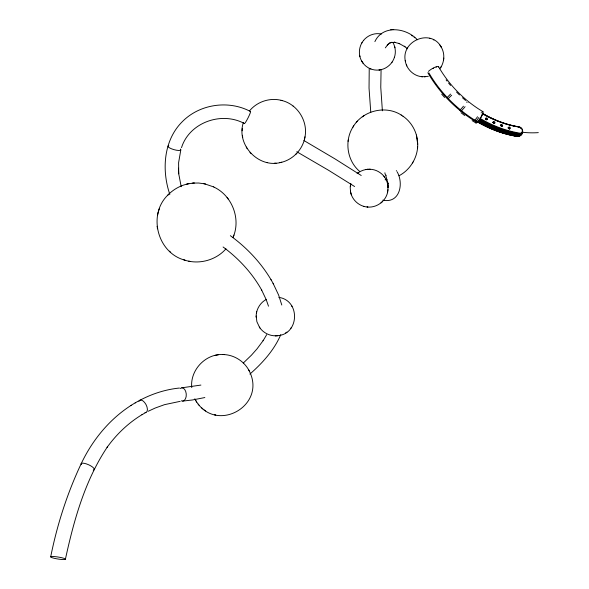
<?xml version="1.0" encoding="UTF-8"?>
<svg xmlns="http://www.w3.org/2000/svg" width="589" height="589" viewBox="0 0 589 589"><rect width="100%" height="100%" fill="white"/><g stroke="black" fill="none" stroke-linecap="round" stroke-linejoin="round"><path stroke-width="0.88" d="M250.45 111.49C228.525 99.791 199.391 104.039 182.045 121.945C163.425 140.624 161.614 170.493 169.823 194.377M178.438 168.167L178.725 173.807L178.607 162.674L180.801 149.937M417.675 143.223C418.352 156.446 410.761 169.595 399.04 175.743M509.213 129.271A1.001 0.788 46.6 0 0 509.713 128.836L509.735 128.395A1.001 0.788 46.6 0 0 509.647 128.144L509.433 127.842A1.001 0.788 46.6 0 0 508.366 127.526L508.116 127.703M369.229 68.648L369.038 88.114L370.776 112.3M256.163 316.403C256.105 309.497 260.095 302.753 266.184 299.499M280.659 162.476C258.321 168.469 235.924 144.526 243.375 122.549M394.446 57.28C392.554 63.354 387.312 68.272 381.083 69.657L380.766 87.297L382.386 110.813M242.145 130.802L242.189 129.897M242.219 129.44L242.263 128.52M439.821 68.803C444.511 62.67 445.188 53.717 441.198 47.061M350.845 183.415L350.227 187.435L350.536 191.734M443.731 58.767L443.782 58.068M387.68 191.97L388.07 187.133L387.319 182.737M417.498 148.546L417.653 146.683M387.945 190.431L388.018 189.687M352.98 127.003C344.241 140.808 346.995 160.547 359.452 171.215M350.271 186.691L350.389 185.682M348.254 140.02L348.084 141.353M304.815 137.723C308.452 121.827 297.806 104.363 281.91 100.52M443.546 60.107L443.694 59.091M387.996 186.993L387.93 182.914L388.092 183.982L385.773 175.537M363.671 40.295C358.782 46.052 357.943 54.887 361.86 61.381M168.204 194.753C147.611 213.984 157.079 252.386 184.202 259.963M256.465 313.039L256.723 311.787M65.408 559.211A7.451 1.001 9 0 0 54.63 556.598A7.451 1.001 9 0 0 54.114 558.269A7.451 1.001 9 0 0 65.408 559.211C73.89 520.227 84.941 480.396 107.397 446.926L107.095 447.346C116.578 434.174 128.549 422.703 142.523 414.384L141.993 414.7L145.969 412.447M279.812 162.674C292.519 160.355 302.967 149.54 304.999 136.817M304.52 139.114L304.712 138.201M157.558 215.221L158.007 213.115M50.691 556.855C57.118 524.777 67.19 493.398 81.149 463.801M367.514 207.026C376.585 207.939 385.633 201.35 387.569 192.441M387.51 192.706L387.739 191.705M486.904 119.7L486.904 119.7A1.009 0.795 45.6 0 0 486.455 118.654L486.006 118.441A1.009 0.795 45.6 0 0 485.667 118.426M394.358 57.56C396.066 52.59 395.536 46.899 392.856 42.371M158.117 212.644L158.25 212.18M158.574 211.031L159.413 208.521M233.811 235.512C240.474 217.532 231.654 195.666 214.389 187.309M233.053 237.529L233.413 236.609M233.244 237.072L233.98 235.048M181.508 147.67C189.297 122.593 221.361 111.012 244.45 123.543M280.784 334.633C274.15 350.19 262.466 363.03 249.898 374.089M481.515 115.599L481.692 115.164M441.47 47.525C431.45 27.919 400.77 40.737 405.342 61.182M81.149 463.793C93.68 437.274 113.883 413.853 140.079 400.167M407.632 47.856L407.146 48.777M266.707 334.64L263.092 340.759L263.416 340.265L257.003 348.902L251.444 355.174L243.286 363.045M500.348 125.428L500.488 125.236A1.001 0.788 46.3 0 1 500.981 125.059L501.342 125.14A1.001 0.788 46.3 0 1 502.056 126.34M362.036 42.599L361.558 43.446M374.884 41.613C382.828 24.517 406.285 27.705 417.351 39.772M413.235 161.754L413.5 161.298M412.558 162.939L412.823 162.483M387.761 187.707L388.232 186.89M440.771 67.411L441.301 66.52M385.324 47.864L388.07 44.227L387.238 45.007L389.962 42.938L388.983 43.505L392.046 42.253L391.015 42.577L395.094 42.327L394.1 42.209L399.717 43.682L398.775 43.336L405.004 46.759L404.231 46.214L407.514 48.718M277.323 335.73C299.492 334.427 300.515 300.442 278.862 297.379M353.422 126.304C363.008 110.452 385.905 104.908 401.47 115.194M352.701 127.46L353.694 125.855M291.445 327.44L290.819 328.294M391.714 62.625L392.105 62.088M363.479 40.531C367.617 35.266 374.803 32.557 381.37 34.052M478.562 120.649L478.025 121.253M249.493 110.931C257.143 101.448 270.579 97.185 282.286 100.623M356.264 122.438L357.413 121.143M225.977 248.823C215.765 260.478 198.383 265.013 183.783 259.823M447.242 97.413L450.592 94.085M448.31 98.54L451.667 95.212M492.802 122.269L493.442 122.041A1.009 0.795 46 0 1 493.803 122.159L494.421 122.961A1.009 0.795 46 0 1 494.407 123.403M295.737 154.355L296.215 153.869M296.37 153.714L296.856 153.221M168.329 194.62C173.527 189.334 180.293 185.631 187.508 183.967M167.622 195.342L168.903 194.039M381.819 202.167L382.475 201.541M517.429 136.14A3.372 2.643 47 0 1 516.347 136.177A103.612 78.941 43.9 0 1 477.451 121.886L477.495 121.768A5.699 1.171 -58.5 0 0 480.705 117.564A5.699 1.171 -58.5 0 0 482.612 113.117M477.465 121.79C457.557 109.922 440.513 92.974 428.858 72.859M519.977 135.234A4.219 3.306 47 0 1 516.98 136.427A104.525 79.603 43.9 0 1 477.392 121.813L477.421 121.827M380.973 202.866L381.539 202.41M358.119 172.842L357.118 173.615C360.652 170.7 365.246 169.08 369.833 169.249M362.257 116.85L364.186 115.525M285.532 333.013L286.931 332.086M135.153 402.92L135.684 402.604M130.832 405.571L131.354 405.254M140.167 400.137C152.337 393.702 165.693 389.439 179.409 388.033M148.192 411.277L155.157 408.052L164.559 404.65L180.219 401.337M223.179 354.534C205.568 353.488 189.916 370.135 191.749 387.606M204.854 397.553L192.47 399.968L182.671 401.109M381.083 69.657L379.507 69.951M280.894 162.424L281.778 162.225M187.862 183.893L193.251 183.091M200.908 385.073L181.802 387.812M186.485 184.202L188.841 183.672M428.313 76.342L422.18 76.747M215.132 355.366L218.283 354.792M366.748 169.396L365.681 169.573M362.809 62.832C366.468 68.015 373.095 70.871 379.375 69.966M378.948 70.025L379.957 69.885M387.017 179.63L385.118 179.822M275.814 335.811L277.11 335.752M276.69 335.789L277.765 335.693M390.676 29.715L391.692 29.627M392.73 29.538L393.739 29.45M193.457 183.076L198.692 183.024L204.523 183.82M192.191 183.172L194.458 183.002M367.86 169.293L368.324 169.257M367.3 169.337L367.794 169.301M424.345 76.835L424.721 76.82M424.964 76.806L425.361 76.791M274.305 163.241L276.138 163.16M259.734 327.668C263.29 332.763 269.445 335.921 275.659 335.811M275.247 335.818L276.263 335.811M369.995 169.257C377.924 169.426 385.309 175.213 387.356 182.87M369.428 169.234L370.371 169.264M223.57 354.549C234.039 354.88 244.052 361.145 248.956 370.4M222.517 354.512L224.181 354.571M350.433 191.211C351.596 199.531 358.973 206.4 367.337 207.011M367.006 206.982L367.882 207.056M405.225 60.534C406.277 68.861 413.441 75.937 421.827 76.71M421.577 76.688L422.46 76.776M382.769 200.172C399.894 203.787 403.921 183.547 397.126 171.804M188.745 261.17L190.512 261.479M266.817 162.461L267.649 162.63M196.446 401.669C217.26 434.019 267.892 404.717 248.668 369.855M204.839 183.893L213.49 186.868M203.787 183.665L205.502 184.033M215.184 414.936L215.773 415.076M214.551 414.789L215.073 414.914M363.744 206.334L364.238 206.467M280.953 100.277L281.402 100.395M429.55 38.285L430.279 38.476M184.622 260.095L185.123 260.257M370.356 68.795L370.923 69.016M213.461 186.853L214.425 187.331M433.32 39.677L433.909 39.978M296.775 151.734L328.655 170.339L354.615 186.529M303.887 140.513L335.163 158.993L361.219 175.485M477.164 122.505C456.843 110.489 439.637 93.195 427.857 72.727M472.15 120.635L475.986 122.991M482.965 111.674C464.662 100.8 449.179 85.199 438.584 66.726M402.928 116.158C410.356 121.275 415.584 129.455 417.137 138.334M401.168 114.995L403.332 116.431M204.221 409.951L205.73 410.975M411.615 35.458L412.388 36.01M414.111 37.24L414.855 37.762M293.101 106.086L293.491 106.373M230.336 235.688C246.717 247.571 260.942 262.598 271.242 280.069M223.084 246.982C238.736 258.519 252.261 273.149 261.737 290.178L261.457 289.655L266.213 299.668L268.503 306.192M461.054 112.757L464.669 115.51M201.696 407.905L202.152 408.295M202.461 408.56L202.866 408.906M462.461 97.745L465.59 100.476M169.374 251.15L170.707 252.357M456.534 92.039L459.449 94.939M249.972 152.345L251.12 153.596M441.698 94.152L444.621 97.465M198.162 404.12L198.545 404.577M448.538 83.005L450.57 85.449M198.957 405.07L199.31 405.49M446.116 79.876L447.08 81.127M227.074 197.543L228.392 199.244M383.91 176.207L384.565 177.068M494.186 122.483L494.421 122.961M440.52 45.964L439.865 45.059M361.609 60.947L362.728 62.721M362.463 62.353L363.06 63.185M256.163 315.962L256.885 321.712L259.594 327.462M259.337 327.094L259.977 328.007M291.422 305.426L291.665 305.801M291.783 305.986L292.041 306.383M194.812 398.79L196.049 401.021M195.732 400.513L196.741 402.147M246.246 147.066L247.262 148.737M361.904 61.455L362.147 61.867M440.874 46.509L441.139 46.951M273.075 283.316L278.612 295.045L281.792 305.021M270.977 279.606L273.362 283.824M249.28 371.018L249.581 371.593M406.351 64.812L406.83 65.931M351.361 194.768L350.573 191.918M181.198 186.684L178.725 173.748M394.652 46.59L394.939 47.746M416.401 135.058L417.719 144.298M359.68 55.543L359.938 56.699M387.51 183.407L387.967 185.866M417.167 138.518L417.66 142.987M242.381 135.293L242.528 136.199M242.587 136.604L242.734 137.487M157.108 226.294L157.234 227.251M157.322 227.899L157.447 228.827M256.171 316.786L256.171 317.221M482.98 114.104A96.059 73.058 43.9 0 0 518.062 126.885A4.69 3.667 47 0 1 520.757 128.255M522.134 130.162A4.69 3.667 47 0 1 522.553 131.752A4.69 3.667 47 0 1 518.74 135.33A105.24 80.052 43.9 0 1 478.54 120.399M477.996 120.922A105.151 80.016 43.9 0 0 518.165 135.838A4.69 3.667 47 0 0 521.913 133.453M508.012 127.982A1.001 0.788 46.6 0 1 509.073 128.66M500.341 125.575A1.001 0.788 46.3 0 1 501.438 126.333M492.713 122.556A1.009 0.795 46 0 1 493.84 123.395M485.638 119.022A1.009 0.795 45.6 0 1 486.352 119.869M521.096 134.675A4.683 3.667 47 0 1 517.591 136.339A105.056 79.979 43.9 0 1 477.451 121.444M501.585 131.943A103.701 78.978 43.9 0 1 497.491 130.537M495.025 129.609A103.701 78.978 43.9 0 1 488.48 126.826M484.416 124.861A103.701 78.978 43.9 0 1 479.593 122.284M500.753 125.089A1.001 0.803 49 0 1 500.981 125.059M482.862 113.574A97.494 74.089 43.9 0 0 519.307 127.025A3.387 2.651 47 0 1 522.553 130.544A3.387 2.651 47 0 1 519.8 133.151A104.15 79.154 43.9 0 1 480.727 118.764M480.182 119.287A104.062 79.125 43.9 0 0 519.226 133.659A3.387 2.651 47 0 0 521.861 132.201M482.98 113.692A96.589 73.434 43.9 0 0 518.673 126.782A4.233 3.306 47 0 1 522.73 131.251A4.233 3.306 47 0 1 519.284 134.41A104.879 79.751 43.9 0 1 479.571 119.729M479.026 120.252A104.79 79.714 43.9 0 0 518.71 134.918A4.233 3.306 47 0 0 522.149 131.752M477.937 121.297A104.614 79.64 43.9 0 0 517.554 135.926A4.226 3.306 47 0 0 520.551 134.726M466.606 101.993A5.669 0.434 -50.5 0 1 466.473 102.206M463.491 106.167A5.669 0.434 -50.5 0 1 459.818 110.15M467.96 102.501A5.669 0.442 -50.5 0 1 467.96 102.648M465.067 106.697A5.669 0.442 -50.5 0 1 460.738 111.188M477.524 116.725A5.654 1.075 -57.5 0 1 473.777 120.458M481.287 112.609A5.654 1.075 -57.5 0 1 481.213 112.897M478.828 117.528A5.654 1.075 -57.5 0 1 475.411 121.334M428.439 71.379A6.641 1.62 -30.7 0 1 434.976 67.256A6.641 1.62 -30.7 0 1 438.65 67.072M433.077 68.434A5.691 1.384 -30.7 0 1 433.563 68.184M436.066 67.175A5.691 1.384 -30.7 0 1 436.427 67.087M476.766 122.217A5.699 1.171 -58.5 0 1 476.553 122.217M482.016 111.991A6.648 1.362 -58.5 0 1 480.742 117.881A6.648 1.362 -58.5 0 1 475.838 122.195M538.309 132.628A100.557 76.518 43.9 0 1 522.178 132.223M81.282 464.537A7.142 2.091 24.1 0 1 88.836 464.854A7.142 2.091 24.1 0 1 93.246 470.081M138.93 401.411A6.825 3.438 62.6 0 1 145.976 404.503A6.825 3.438 62.6 0 1 144.96 412.536M180.19 388.519A6.663 4.02 86.2 0 1 186.242 393.894A6.663 4.02 86.2 0 1 181.346 400.822M180.44 149.061A6.693 1.671 16 0 1 173.873 149.621A6.693 1.671 16 0 1 168.778 145.682M250.237 111.623A6.737 0.692 -63.2 0 1 248.646 116.666A6.737 0.692 -63.2 0 1 244.523 123.528M396.382 170.552A5.978 4.278 -23.7 0 1 396.36 171.009M386.207 175.397A5.978 4.278 -23.7 0 1 384.911 172.783M508.587 127.968A1.001 0.788 46.6 0 0 510.118 128.593A1.001 0.788 46.6 0 0 509.581 127.033A1.001 0.788 46.6 0 0 508.587 127.968M500.893 125.553A1.009 0.788 46.3 0 0 502.424 126.186A1.009 0.788 46.3 0 0 501.894 124.618A1.009 0.788 46.3 0 0 500.893 125.553M493.251 122.519A1.009 0.795 46 0 0 494.789 123.16A1.009 0.795 46 0 0 494.259 121.592A1.009 0.795 46 0 0 493.251 122.519M485.719 118.897A1.009 0.795 45.6 0 0 487.258 119.538A1.009 0.795 45.6 0 0 486.735 117.969A1.009 0.795 45.6 0 0 485.719 118.897"/></g></svg>
